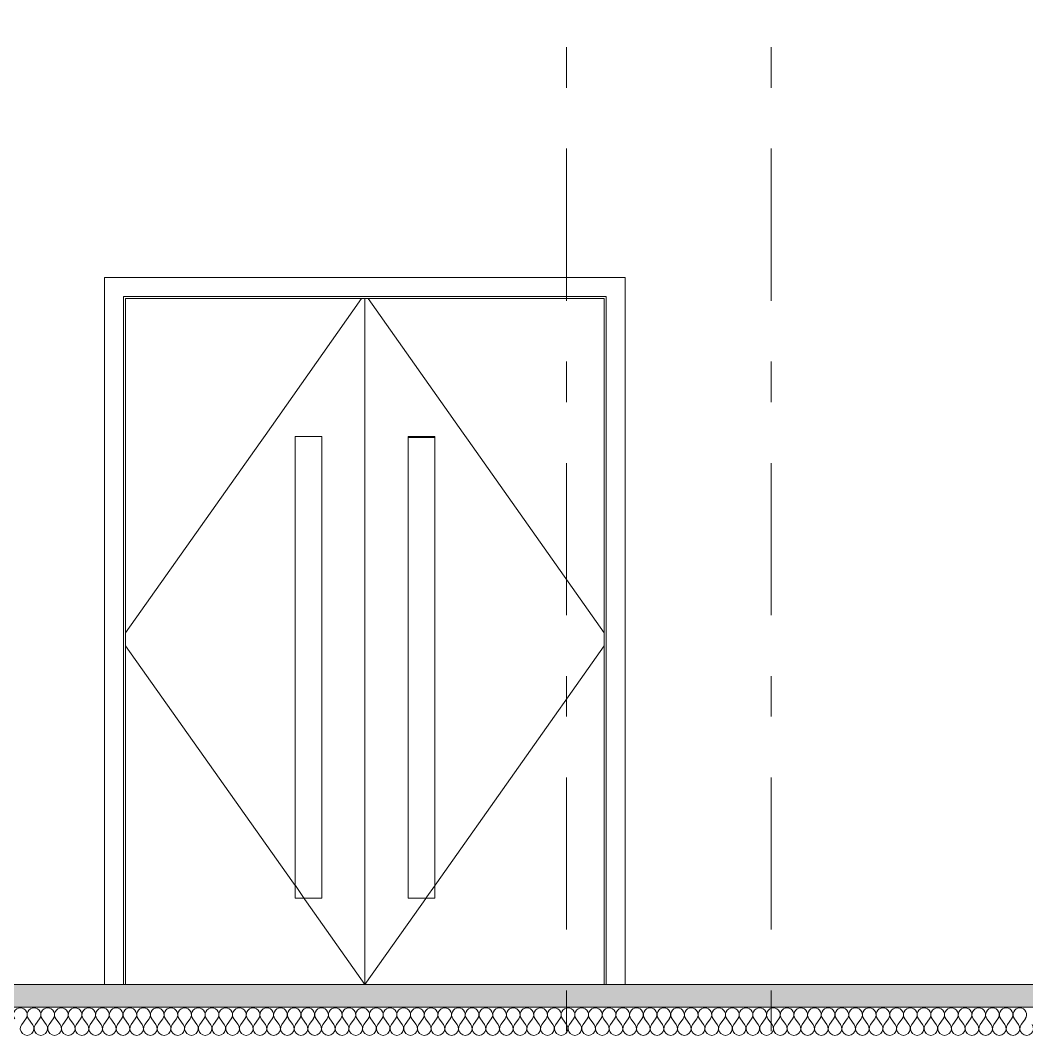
# Model space of a CAD drawing. Header units: millimetres. Extents: x -48147 to 1428745, y -495156 to 18123.
# Drawn here: x 1389621 to 1393121, y -490077 to -486546 of the extents above; entities that cross this region are included whole.
import ezdxf
from ezdxf.enums import TextEntityAlignment as Align

# ---------------------------------------------------------------- set-up
doc = ezdxf.new("R2010")
doc.units = ezdxf.units.MM
doc.header["$MEASUREMENT"] = 0
for name, pattern in [('Dashed', [2822.222233, 1411.111116, -1411.111116]), ('Double Dashed', [1093.611073, 529.166651, -211.666656, 141.111112, -211.666656]), ('Wipeout_Contour', [1000, 0, -1000])]:
    doc.linetypes.add(name, pattern=pattern)
for name, color, linetype, lineweight, true_color in [('0_Pen_No__105', 7, 'Continuous', 15, 0xa6a6a6), ('0_Pen_No__255', 7, 'Continuous', 13, 0xe8e8e8), ('New_A-15-MG_Structural_Grid_Phase_2_Pen_No__222', 7, 'Continuous', 13, 0x65af33), ('New_A-20-M_Floor_Slab_Pen_No__107', 7, 'Continuous', 15, 0xa6a6a6), ('New_A-20-M_Floor_Slab_Pen_No__109', 7, 'Continuous', 15, 0xa6a6a6), ('New_A-20-M_Floor_Slab_Pen_No__162', 7, 'Continuous', 0, 0xe47200), ('New_ArchiCAD Doors_Pen_No__63', 7, 'Continuous', 20, 0x606060)]:
    doc.layers.add(name, color=color, linetype=linetype, lineweight=lineweight, true_color=true_color)
for name, color, linetype in [('New_A-15-MG_Structural_Grid_Phase_2', 7, 'Continuous'), ('New_A-20-M_Floor_Slab', 7, 'Continuous'), ('New_A-25-M_Wall_Int', 7, 'Continuous'), ('New_ArchiCAD Doors', 7, 'Continuous')]:
    doc.layers.add(name, color=color, linetype=linetype)
doc.layers.add('New_A-20-M_Floor_Slab_Pen_No__1', color=7, linetype='Continuous', lineweight=13)
doc.layers.add('New_ArchiCAD Doors_Pen_No__3', color=7, linetype='Continuous', lineweight=18)
doc.styles.add('GENERATED_STYLE_2', font='')
doc.styles.get('GENERATED_STYLE_2').set_extended_font_data('Swis721 BT')

# ---------------------------------------------------------------- blocks, each defined once
blk = doc.blocks.new('Section Elem_15_2', base_point=(1341556.5, -489899))
at = {"color": 254, "linetype": 'Wipeout_Contour', "lineweight": 0, "ltscale": 11791561.53890389}
blk.add_wipeout([(1392969, -489899), (1393240.8, -489899), (1393240.8, -478405.8), (1392969, -478405.8), (1392969, -478799), (1393138.2, -478799), (1393138.2, -478819), (1392969, -478819)], dxfattribs=at).dxf.layer = 'New_A-25-M_Wall_Int'
at = {"color": 254, "linetype": 'Wipeout_Contour', "lineweight": 0, "ltscale": 5898627.990565009}
blk.add_wipeout([(1392969, -478819), (1392696, -478819), (1392696, -489899), (1392969, -489899)], dxfattribs=at).dxf.layer = 'New_A-25-M_Wall_Int'
at = {"color": 254, "linetype": 'Wipeout_Contour', "lineweight": 0, "ltscale": 11787846.63057132}
blk.add_wipeout([(1392422.1, -478405.8), (1392422.1, -489899), (1392696, -489899), (1392696, -478819), (1392538.2, -478819), (1392538.2, -478799), (1392696, -478799), (1392696, -478405.8)], dxfattribs=at).dxf.layer = 'New_A-25-M_Wall_Int'
at = {"color": 254, "linetype": 'Wipeout_Contour', "lineweight": 0, "ltscale": 5896290.958447567}
blk.add_wipeout([(1392147.8, -478405.8), (1392147.8, -489899), (1392422.1, -489899), (1392422.1, -478405.8)], dxfattribs=at).dxf.layer = 'New_A-25-M_Wall_Int'
at = {"color": 254, "linetype": 'Wipeout_Contour', "lineweight": 0, "ltscale": 8843521.152166912}
blk.add_wipeout([(1392094.5, -486299), (1392094.5, -489899), (1392147.8, -489899), (1392147.8, -478405.8), (1392094.5, -478405.8), (1392094.5, -482249)], dxfattribs=at).dxf.layer = 'New_A-25-M_Wall_Int'
blk = doc.blocks.new('Section Elem_23_2', base_point=(1341556.5, -489899))
at = {"color": 254, "linetype": 'Wipeout_Contour', "lineweight": 0, "ltscale": 20611475.70616638}
blk.add_wipeout([(1385790.9, -489899), (1386118.5, -489899), (1386118.5, -487441), (1387928.5, -487441), (1387928.5, -489899), (1389914.5, -489899), (1389914.5, -487441), (1391724.5, -487441), (1391724.5, -489899), (1392094.5, -489899), (1392094.5, -486299), (1388914.7, -486299), (1388914.7, -486924), (1385790.9, -486924)], dxfattribs=at).dxf.layer = 'New_A-25-M_Wall_Int'
blk = doc.blocks.new('Section Elem_39_2', base_point=(1341556.5, -489899))
at = {"color": 254, "linetype": 'Wipeout_Contour', "lineweight": 0, "ltscale": 5893412.985065022}
blk.add_wipeout([(1389980.5, -489899), (1389980.5, -487507), (1389914.5, -487441), (1389914.5, -489899)], dxfattribs=at).dxf.layer = 'New_ArchiCAD Doors'
at = {"color": 254, "linetype": 'Wipeout_Contour', "lineweight": 0, "ltscale": 5899994.532477716}
blk.add_wipeout([(1391724.5, -487441), (1391658.5, -487507), (1391658.5, -489899), (1391724.5, -489899)], dxfattribs=at).dxf.layer = 'New_ArchiCAD Doors'
at = {"color": 254, "linetype": 'Wipeout_Contour', "lineweight": 0, "ltscale": 5896565.472058472}
blk.add_wipeout([(1390819.5, -489599), (1390819.5, -487994), (1390669.5, -487994), (1390669.5, -489599)], dxfattribs=at).dxf.layer = 'New_ArchiCAD Doors'
at = {"color": 254, "linetype": 'Wipeout_Contour', "lineweight": 0, "ltscale": 5895095.984331999}
blk.add_wipeout([(1389914.5, -487441), (1389980.5, -487507), (1391658.5, -487507), (1391724.5, -487441)], dxfattribs=at).dxf.layer = 'New_ArchiCAD Doors'
at = {"layer": 'New_ArchiCAD Doors_Pen_No__63', "linetype": 'Continuous'}
for p, q in [((1389914.5, -487441), (1389914.5, -489899)), ((1391724.5, -487441), (1389914.5, -487441)), ((1391724.5, -489899), (1391724.5, -487441))]:
    blk.add_line(p, q, dxfattribs=at)
at = {"color": 254, "linetype": 'Wipeout_Contour', "lineweight": 0, "ltscale": 5893577.186659907}
blk.add_wipeout([(1389987.5, -487514), (1389980.5, -487514), (1389980.5, -489899), (1389987.5, -489899)], dxfattribs=at).dxf.layer = 'New_ArchiCAD Doors'
at = {"color": 254, "linetype": 'Wipeout_Contour', "lineweight": 0, "ltscale": 5899883.215810697}
blk.add_wipeout([(1391651.5, -487514), (1391651.5, -489899), (1391658.5, -489899), (1391658.5, -487514)], dxfattribs=at).dxf.layer = 'New_ArchiCAD Doors'
at = {"color": 254, "linetype": 'Wipeout_Contour', "lineweight": 0, "ltscale": 8842719.046289628}
blk.add_wipeout([(1389980.5, -487507), (1389980.5, -487514), (1389987.5, -487514), (1391651.5, -487514), (1391658.5, -487514), (1391658.5, -487507)], dxfattribs=at).dxf.layer = 'New_ArchiCAD Doors'
at = {"color": 254, "linetype": 'Wipeout_Contour', "lineweight": 0, "ltscale": 5894820.181603992}
blk.add_wipeout([(1390576.5, -487994), (1389987.5, -487994), (1389987.5, -489599), (1390576.5, -489599)], dxfattribs=at).dxf.layer = 'New_ArchiCAD Doors'
at = {"color": 254, "linetype": 'Wipeout_Contour', "lineweight": 0, "ltscale": 5898876.941015196}
blk.add_wipeout([(1391651.5, -487994), (1391062.5, -487994), (1391062.5, -489599), (1391651.5, -489599)], dxfattribs=at).dxf.layer = 'New_ArchiCAD Doors'
at = {"color": 254, "linetype": 'Wipeout_Contour', "lineweight": 0, "ltscale": 8841417.386576975}
blk.add_wipeout([(1389987.5, -487514), (1389987.5, -487994), (1390576.5, -487994), (1390669.5, -487994), (1390819.5, -487994), (1390819.5, -487514)], dxfattribs=at).dxf.layer = 'New_ArchiCAD Doors'
at = {"color": 254, "linetype": 'Wipeout_Contour', "lineweight": 0, "ltscale": 8845127.509632869}
blk.add_wipeout([(1390576.5, -489599), (1389987.5, -489599), (1389987.5, -489899), (1390819.5, -489899), (1390819.5, -489599), (1390669.5, -489599)], dxfattribs=at).dxf.layer = 'New_ArchiCAD Doors'
at = {"layer": 'New_ArchiCAD Doors_Pen_No__63', "linetype": 'Continuous'}
for p, q in [((1389980.5, -489899), (1389980.5, -487507)), ((1389987.5, -489899), (1389987.5, -487514))]:
    blk.add_line(p, q, dxfattribs=at)
at = {"color": 254, "linetype": 'Wipeout_Contour', "lineweight": 0, "ltscale": 5896106.966458177}
blk.add_wipeout([(1390576.5, -489599), (1390669.5, -489599), (1390669.5, -487994), (1390576.5, -487994)], dxfattribs=at).dxf.layer = 'New_ArchiCAD Doors'
at = {"color": 254, "linetype": 'Wipeout_Contour', "lineweight": 0, "ltscale": 5897131.531518025}
blk.add_wipeout([(1390819.5, -489599), (1390969.5, -489599), (1390969.5, -487994), (1390819.5, -487994)], dxfattribs=at).dxf.layer = 'New_ArchiCAD Doors'
at = {"layer": 'New_ArchiCAD Doors_Pen_No__63', "linetype": 'Continuous'}
for p, q in [((1390576.5, -489599), (1390576.5, -487994)), ((1390576.5, -487994), (1390669.5, -487994)), ((1390669.5, -487994), (1390669.5, -489599)), ((1390669.5, -489599), (1390576.5, -489599))]:
    blk.add_line(p, q, dxfattribs=at)
at = {"color": 254, "linetype": 'Wipeout_Contour', "lineweight": 0, "ltscale": 8845300.532977568}
blk.add_wipeout([(1391651.5, -487514), (1390819.5, -487514), (1390819.5, -487994), (1390969.5, -487994), (1391062.5, -487994), (1391651.5, -487994)], dxfattribs=at).dxf.layer = 'New_ArchiCAD Doors'
at = {"color": 254, "linetype": 'Wipeout_Contour', "lineweight": 0, "ltscale": 8849008.979500988}
blk.add_wipeout([(1390819.5, -489599), (1390819.5, -489899), (1391651.5, -489899), (1391651.5, -489599), (1391062.5, -489599), (1390969.5, -489599)], dxfattribs=at).dxf.layer = 'New_ArchiCAD Doors'
at = {"layer": 'New_ArchiCAD Doors_Pen_No__3', "linetype": 'Continuous'}
for p, q in [((1390808.2, -487514), (1389987.5, -488675.8)), ((1390819.5, -489899), (1389987.5, -488721.1))]:
    blk.add_line(p, q, dxfattribs=at)
at = {"layer": 'New_ArchiCAD Doors_Pen_No__63', "linetype": 'Continuous'}
for p, q in [((1389980.5, -487507), (1391658.5, -487507)), ((1389987.5, -487514), (1391651.5, -487514)), ((1390819.5, -487514), (1390819.5, -489899)), ((1391651.5, -487514), (1391651.5, -489899)), ((1391658.5, -487507), (1391658.5, -489899))]:
    blk.add_line(p, q, dxfattribs=at)
at = {"color": 254, "linetype": 'Wipeout_Contour', "lineweight": 0, "ltscale": 5897592.028452923}
blk.add_wipeout([(1390969.5, -489599), (1391062.5, -489599), (1391062.5, -487997), (1390969.5, -487997)], dxfattribs=at).dxf.layer = 'New_ArchiCAD Doors'
at = {"layer": 'New_ArchiCAD Doors_Pen_No__3', "linetype": 'Continuous'}
blk.add_line((1390819.5, -489899), (1391651.5, -488721.1), dxfattribs=at)
at = {"layer": 'New_ArchiCAD Doors_Pen_No__63', "linetype": 'Continuous'}
blk.add_line((1390969.5, -489599), (1391062.5, -489599), dxfattribs=at)
at = {"color": 254, "linetype": 'Wipeout_Contour', "lineweight": 0, "ltscale": 5896527.840905978}
blk.add_wipeout([(1390969.5, -487997), (1391062.5, -487997), (1391062.5, -487994), (1390969.5, -487994)], dxfattribs=at).dxf.layer = 'New_ArchiCAD Doors'
at = {"layer": 'New_ArchiCAD Doors_Pen_No__3', "linetype": 'Continuous'}
blk.add_line((1390830.8, -487514), (1391651.5, -488675.8), dxfattribs=at)
at = {"layer": 'New_ArchiCAD Doors_Pen_No__63', "linetype": 'Continuous'}
for p, q in [((1390969.5, -487994), (1390969.5, -489599)), ((1391062.5, -487994), (1390969.5, -487994)), ((1391062.5, -487997), (1390969.5, -487997)), ((1391062.5, -489599), (1391062.5, -487994))]:
    blk.add_line(p, q, dxfattribs=at)
blk = doc.blocks.new('*X327', base_point=(1341556.5, -489899))
at = {"layer": 'New_A-20-M_Floor_Slab_Pen_No__107', "linetype": 'Continuous'}
for p, q in [((1389625.9, -490038), (1389640.2, -490018.9)), ((1389664, -490038), (1389649.7, -490018.9)), ((1389673.5, -490038), (1389687.8, -490018.9)), ((1389711.6, -490038), (1389697.3, -490018.9)), ((1389721.1, -490038), (1389735.4, -490018.9)), ((1389759.2, -490038), (1389744.9, -490018.9)), ((1389768.7, -490038), (1389783, -490018.9)), ((1389806.8, -490038), (1389792.5, -490018.9)), ((1389816.4, -490038), (1389830.6, -490018.9)), ((1389854.4, -490038), (1389840.2, -490018.9)), ((1389864, -490038), (1389878.3, -490018.9)), ((1389902.1, -490038), (1389887.8, -490018.9)), ((1389911.6, -490038), (1389925.9, -490018.9)), ((1389949.7, -490038), (1389935.4, -490018.9)), ((1389959.2, -490038), (1389973.5, -490018.9)), ((1389997.3, -490038), (1389983, -490018.9)), ((1390006.8, -490038), (1390021.1, -490018.9)), ((1390044.9, -490038), (1390030.6, -490018.9)), ((1390054.4, -490038), (1390068.7, -490018.9)), ((1390092.5, -490038), (1390078.3, -490018.9)), ((1390102.1, -490038), (1390116.4, -490018.9)), ((1390140.2, -490038), (1390125.9, -490018.9)), ((1390149.7, -490038), (1390164, -490018.9)), ((1390187.8, -490038), (1390173.5, -490018.9)), ((1390197.3, -490038), (1390211.6, -490018.9)), ((1390235.4, -490038), (1390221.1, -490018.9)), ((1390244.9, -490038), (1390259.2, -490018.9)), ((1390283, -490038), (1390268.7, -490018.9)), ((1390292.5, -490038), (1390306.8, -490018.9)), ((1390330.6, -490038), (1390316.4, -490018.9)), ((1390340.2, -490038), (1390354.4, -490018.9)), ((1390378.3, -490038), (1390364, -490018.9)), ((1390387.8, -490038), (1390402.1, -490018.9)), ((1390425.9, -490038), (1390411.6, -490018.9)), ((1390435.4, -490038), (1390449.7, -490018.9)), ((1390473.5, -490038), (1390459.2, -490018.9)), ((1390483, -490038), (1390497.3, -490018.9)), ((1390521.1, -490038), (1390506.8, -490018.9)), ((1390530.6, -490038), (1390544.9, -490018.9)), ((1390568.7, -490038), (1390554.4, -490018.9)), ((1390578.3, -490038), (1390592.5, -490018.9)), ((1390616.4, -490038), (1390602.1, -490018.9)), ((1390625.9, -490038), (1390640.2, -490018.9)), ((1390664, -490038), (1390649.7, -490018.9)), ((1390673.5, -490038), (1390687.8, -490018.9)), ((1390711.6, -490038), (1390697.3, -490018.9)), ((1390721.1, -490038), (1390735.4, -490018.9)), ((1390759.2, -490038), (1390744.9, -490018.9)), ((1390768.7, -490038), (1390783, -490018.9)), ((1390806.8, -490038), (1390792.5, -490018.9)), ((1390816.4, -490038), (1390830.6, -490018.9)), ((1390854.4, -490038), (1390840.2, -490018.9)), ((1390864, -490038), (1390878.3, -490018.9)), ((1390902.1, -490038), (1390887.8, -490018.9)), ((1390911.6, -490038), (1390925.9, -490018.9)), ((1390949.7, -490038), (1390935.4, -490018.9)), ((1390959.2, -490038), (1390973.5, -490018.9)), ((1390997.3, -490038), (1390983, -490018.9)), ((1391006.8, -490038), (1391021.1, -490018.9)), ((1391044.9, -490038), (1391030.6, -490018.9)), ((1391054.4, -490038), (1391068.7, -490018.9)), ((1391092.5, -490038), (1391078.3, -490018.9)), ((1391102.1, -490038), (1391116.4, -490018.9)), ((1391140.2, -490038), (1391125.9, -490018.9)), ((1391149.7, -490038), (1391164, -490018.9)), ((1391187.8, -490038), (1391173.5, -490018.9)), ((1391197.3, -490038), (1391211.6, -490018.9)), ((1391235.4, -490038), (1391221.1, -490018.9)), ((1391244.9, -490038), (1391259.2, -490018.9)), ((1391283, -490038), (1391268.7, -490018.9)), ((1391292.5, -490038), (1391306.8, -490018.9)), ((1391330.6, -490038), (1391316.4, -490018.9)), ((1391340.2, -490038), (1391354.4, -490018.9)), ((1391378.3, -490038), (1391364, -490018.9)), ((1391387.8, -490038), (1391402.1, -490018.9)), ((1391425.9, -490038), (1391411.6, -490018.9)), ((1391435.4, -490038), (1391449.7, -490018.9)), ((1391473.5, -490038), (1391459.2, -490018.9)), ((1391483, -490038), (1391497.3, -490018.9)), ((1391521.1, -490038), (1391506.8, -490018.9)), ((1391530.6, -490038), (1391544.9, -490018.9)), ((1391568.7, -490038), (1391554.4, -490018.9)), ((1391578.3, -490038), (1391592.5, -490018.9)), ((1391616.4, -490038), (1391602.1, -490018.9)), ((1391625.9, -490038), (1391640.2, -490018.9)), ((1391664, -490038), (1391649.7, -490018.9)), ((1391673.5, -490038), (1391687.8, -490018.9)), ((1391711.6, -490038), (1391697.3, -490018.9)), ((1391721.1, -490038), (1391735.4, -490018.9)), ((1391759.2, -490038), (1391744.9, -490018.9)), ((1391768.7, -490038), (1391783, -490018.9)), ((1391806.8, -490038), (1391792.5, -490018.9)), ((1391816.4, -490038), (1391830.6, -490018.9)), ((1391854.4, -490038), (1391840.2, -490018.9)), ((1391864, -490038), (1391878.3, -490018.9)), ((1391902.1, -490038), (1391887.8, -490018.9)), ((1391911.6, -490038), (1391925.9, -490018.9)), ((1391949.7, -490038), (1391935.4, -490018.9)), ((1391959.2, -490038), (1391973.5, -490018.9)), ((1391997.3, -490038), (1391983, -490018.9)), ((1392006.8, -490038), (1392021.1, -490018.9)), ((1392044.9, -490038), (1392030.6, -490018.9)), ((1392054.4, -490038), (1392068.7, -490018.9)), ((1392092.5, -490038), (1392078.3, -490018.9)), ((1392102.1, -490038), (1392116.4, -490018.9)), ((1392140.2, -490038), (1392125.9, -490018.9)), ((1392149.7, -490038), (1392164, -490018.9)), ((1392187.8, -490038), (1392173.5, -490018.9)), ((1392197.3, -490038), (1392211.6, -490018.9)), ((1392235.4, -490038), (1392221.1, -490018.9)), ((1392244.9, -490038), (1392259.2, -490018.9)), ((1392283, -490038), (1392268.7, -490018.9)), ((1392292.5, -490038), (1392306.8, -490018.9)), ((1392330.6, -490038), (1392316.4, -490018.9)), ((1392340.2, -490038), (1392354.4, -490018.9)), ((1392378.3, -490038), (1392364, -490018.9)), ((1392387.8, -490038), (1392402.1, -490018.9)), ((1392425.9, -490038), (1392411.6, -490018.9)), ((1392435.4, -490038), (1392449.7, -490018.9)), ((1392473.5, -490038), (1392459.2, -490018.9)), ((1392483, -490038), (1392497.3, -490018.9)), ((1392521.1, -490038), (1392506.8, -490018.9)), ((1392530.6, -490038), (1392544.9, -490018.9)), ((1392568.7, -490038), (1392554.4, -490018.9)), ((1392578.3, -490038), (1392592.5, -490018.9)), ((1392616.4, -490038), (1392602.1, -490018.9)), ((1392625.9, -490038), (1392640.2, -490018.9)), ((1392664, -490038), (1392649.7, -490018.9)), ((1392673.5, -490038), (1392687.8, -490018.9)), ((1392711.6, -490038), (1392697.3, -490018.9)), ((1392721.1, -490038), (1392735.4, -490018.9)), ((1392759.2, -490038), (1392744.9, -490018.9)), ((1392768.7, -490038), (1392783, -490018.9)), ((1392806.8, -490038), (1392792.5, -490018.9)), ((1392816.4, -490038), (1392830.6, -490018.9)), ((1392854.4, -490038), (1392840.2, -490018.9)), ((1392864, -490038), (1392878.3, -490018.9)), ((1392902.1, -490038), (1392887.8, -490018.9)), ((1392911.6, -490038), (1392925.9, -490018.9)), ((1392949.7, -490038), (1392935.4, -490018.9)), ((1392959.2, -490038), (1392973.5, -490018.9)), ((1392997.3, -490038), (1392983, -490018.9)), ((1393006.8, -490038), (1393021.1, -490018.9)), ((1393044.9, -490038), (1393030.6, -490018.9)), ((1393054.4, -490038), (1393068.7, -490018.9)), ((1393092.5, -490038), (1393078.3, -490018.9)), ((1393102.1, -490038), (1393116.4, -490018.9))]:
    blk.add_line(p, q, dxfattribs=at)
for centre, start, end in [((1389621.1, -490004.6), 90, 216.8699), ((1389621.1, -490004.6), 323.1301, 90), ((1389668.7, -490004.6), 90, 216.8699), ((1389668.7, -490004.6), 323.1301, 90), ((1389716.4, -490004.6), 90, 216.8699), ((1389716.4, -490004.6), 323.1301, 90), ((1389764, -490004.6), 90, 216.8699), ((1389764, -490004.6), 323.1301, 90), ((1389811.6, -490004.6), 90, 216.8699), ((1389811.6, -490004.6), 323.1301, 90), ((1389859.2, -490004.6), 90, 216.8699), ((1389859.2, -490004.6), 323.1301, 90), ((1389906.8, -490004.6), 90, 216.8699), ((1389906.8, -490004.6), 323.1301, 90), ((1389954.4, -490004.6), 90, 216.8699), ((1389954.4, -490004.6), 323.1301, 90), ((1390002.1, -490004.6), 90, 216.8699), ((1390002.1, -490004.6), 323.1301, 90), ((1390049.7, -490004.6), 90, 216.8699), ((1390049.7, -490004.6), 323.1301, 90), ((1390097.3, -490004.6), 90, 216.8699), ((1390097.3, -490004.6), 323.1301, 90), ((1390144.9, -490004.6), 90, 216.8699), ((1390144.9, -490004.6), 323.1301, 90), ((1390192.5, -490004.6), 90, 216.8699), ((1390192.5, -490004.6), 323.1301, 90), ((1390240.2, -490004.6), 90, 216.8699), ((1390240.2, -490004.6), 323.1301, 90), ((1390287.8, -490004.6), 90, 216.8699), ((1390287.8, -490004.6), 323.1301, 90), ((1390335.4, -490004.6), 90, 216.8699), ((1390335.4, -490004.6), 323.1301, 90), ((1390383, -490004.6), 90, 216.8699), ((1390383, -490004.6), 323.1301, 90), ((1390430.6, -490004.6), 90, 216.8699), ((1390430.6, -490004.6), 323.1301, 90), ((1390478.3, -490004.6), 90, 216.8699), ((1390478.3, -490004.6), 323.1301, 90), ((1390525.9, -490004.6), 90, 216.8699), ((1390525.9, -490004.6), 323.1301, 90), ((1390573.5, -490004.6), 90, 216.8699), ((1390573.5, -490004.6), 323.1301, 90), ((1390621.1, -490004.6), 90, 216.8699), ((1390621.1, -490004.6), 323.1301, 90), ((1390668.7, -490004.6), 90, 216.8699), ((1390668.7, -490004.6), 323.1301, 90), ((1390716.4, -490004.6), 90, 216.8699), ((1390716.4, -490004.6), 323.1301, 90), ((1390764, -490004.6), 90, 216.8699), ((1390764, -490004.6), 323.1301, 90), ((1390811.6, -490004.6), 90, 216.8699), ((1390811.6, -490004.6), 323.1301, 90), ((1390859.2, -490004.6), 90, 216.8699), ((1390859.2, -490004.6), 323.1301, 90), ((1390906.8, -490004.6), 90, 216.8699), ((1390906.8, -490004.6), 323.1301, 90), ((1390954.4, -490004.6), 90, 216.8699), ((1390954.4, -490004.6), 323.1301, 90), ((1391002.1, -490004.6), 90, 216.8699), ((1391002.1, -490004.6), 323.1301, 90), ((1391049.7, -490004.6), 90, 216.8699), ((1391049.7, -490004.6), 323.1301, 90), ((1391097.3, -490004.6), 90, 216.8699), ((1391097.3, -490004.6), 323.1301, 90), ((1391144.9, -490004.6), 90, 216.8699), ((1391144.9, -490004.6), 323.1301, 90), ((1391192.5, -490004.6), 90, 216.8699), ((1391192.5, -490004.6), 323.1301, 90), ((1391240.2, -490004.6), 90, 216.8699), ((1391240.2, -490004.6), 323.1301, 90), ((1391287.8, -490004.6), 90, 216.8699), ((1391287.8, -490004.6), 323.1301, 90), ((1391335.4, -490004.6), 90, 216.8699), ((1391335.4, -490004.6), 323.1301, 90), ((1391383, -490004.6), 90, 216.8699), ((1391383, -490004.6), 323.1301, 90), ((1391430.6, -490004.6), 90, 216.8699), ((1391430.6, -490004.6), 323.1301, 90), ((1391478.3, -490004.6), 90, 216.8699), ((1391478.3, -490004.6), 323.1301, 90), ((1391525.9, -490004.6), 90, 216.8699), ((1391525.9, -490004.6), 323.1301, 90), ((1391573.5, -490004.6), 90, 216.8699), ((1391573.5, -490004.6), 323.1301, 90), ((1391621.1, -490004.6), 90, 216.8699), ((1391621.1, -490004.6), 323.1301, 90), ((1391668.7, -490004.6), 90, 216.8699), ((1391668.7, -490004.6), 323.1301, 90), ((1391716.4, -490004.6), 90, 216.8699), ((1391716.4, -490004.6), 323.1301, 90), ((1391764, -490004.6), 90, 216.8699), ((1391764, -490004.6), 323.1301, 90), ((1391811.6, -490004.6), 90, 216.8699), ((1391811.6, -490004.6), 323.1301, 90), ((1391859.2, -490004.6), 90, 216.8699), ((1391859.2, -490004.6), 323.1301, 90), ((1391906.8, -490004.6), 90, 216.8699), ((1391906.8, -490004.6), 323.1301, 90), ((1391954.4, -490004.6), 90, 216.8699), ((1391954.4, -490004.6), 323.1301, 90), ((1392002.1, -490004.6), 90, 216.8699), ((1392002.1, -490004.6), 323.1301, 90), ((1392049.7, -490004.6), 90, 216.8699), ((1392049.7, -490004.6), 323.1301, 90), ((1392097.3, -490004.6), 90, 216.8699), ((1392097.3, -490004.6), 323.1301, 90), ((1392144.9, -490004.6), 90, 216.8699), ((1392144.9, -490004.6), 323.1301, 90), ((1392192.5, -490004.6), 90, 216.8699), ((1392192.5, -490004.6), 323.1301, 90), ((1392240.2, -490004.6), 90, 216.8699), ((1392240.2, -490004.6), 323.1301, 90), ((1392287.8, -490004.6), 90, 216.8699), ((1392287.8, -490004.6), 323.1301, 90), ((1392335.4, -490004.6), 90, 216.8699), ((1392335.4, -490004.6), 323.1301, 90), ((1392383, -490004.6), 90, 216.8699), ((1392383, -490004.6), 323.1301, 90), ((1392430.6, -490004.6), 90, 216.8699), ((1392430.6, -490004.6), 323.1301, 90), ((1392478.3, -490004.6), 90, 216.8699), ((1392478.3, -490004.6), 323.1301, 90), ((1392525.9, -490004.6), 90, 216.8699), ((1392525.9, -490004.6), 323.1301, 90), ((1392573.5, -490004.6), 90, 216.8699), ((1392573.5, -490004.6), 323.1301, 90), ((1392621.1, -490004.6), 90, 216.8699), ((1392621.1, -490004.6), 323.1301, 90), ((1392668.7, -490004.6), 90, 216.8699), ((1392668.7, -490004.6), 323.1301, 90), ((1392716.4, -490004.6), 90, 216.8699), ((1392716.4, -490004.6), 323.1301, 90), ((1392764, -490004.6), 90, 216.8699), ((1392764, -490004.6), 323.1301, 90), ((1392811.6, -490004.6), 90, 216.8699), ((1392811.6, -490004.6), 323.1301, 90), ((1392859.2, -490004.6), 90, 216.8699), ((1392859.2, -490004.6), 323.1301, 90), ((1392906.8, -490004.6), 90, 216.8699), ((1392906.8, -490004.6), 323.1301, 90), ((1392954.4, -490004.6), 90, 216.8699), ((1392954.4, -490004.6), 323.1301, 90), ((1393002.1, -490004.6), 90, 216.8699), ((1393002.1, -490004.6), 323.1301, 90), ((1393049.7, -490004.6), 90, 216.8699), ((1393049.7, -490004.6), 323.1301, 90), ((1393097.3, -490004.6), 90, 216.8699), ((1393097.3, -490004.6), 323.1301, 90), ((1389644.9, -490052.3), 143.1301, 36.8699), ((1389692.5, -490052.3), 143.1301, 36.8699), ((1389740.2, -490052.3), 143.1301, 36.8699), ((1389787.8, -490052.3), 143.1301, 36.8699), ((1389835.4, -490052.3), 143.1301, 36.8699), ((1389883, -490052.3), 143.1301, 36.8699), ((1389930.6, -490052.3), 143.1301, 36.8699), ((1389978.3, -490052.3), 143.1301, 36.8699), ((1390025.9, -490052.3), 143.1301, 36.8699), ((1390073.5, -490052.3), 143.1301, 36.8699), ((1390121.1, -490052.3), 143.1301, 36.8699), ((1390168.7, -490052.3), 143.1301, 36.8699), ((1390216.4, -490052.3), 143.1301, 36.8699), ((1390264, -490052.3), 143.1301, 36.8699), ((1390311.6, -490052.3), 143.1301, 36.8699), ((1390359.2, -490052.3), 143.1301, 36.8699), ((1390406.8, -490052.3), 143.1301, 36.8699), ((1390454.4, -490052.3), 143.1301, 36.8699), ((1390502.1, -490052.3), 143.1301, 36.8699), ((1390549.7, -490052.3), 143.1301, 36.8699), ((1390597.3, -490052.3), 143.1301, 36.8699), ((1390644.9, -490052.3), 143.1301, 36.8699), ((1390692.5, -490052.3), 143.1301, 36.8699), ((1390740.2, -490052.3), 143.1301, 36.8699), ((1390787.8, -490052.3), 143.1301, 36.8699), ((1390835.4, -490052.3), 143.1301, 36.8699), ((1390883, -490052.3), 143.1301, 36.8699), ((1390930.6, -490052.3), 143.1301, 36.8699), ((1390978.3, -490052.3), 143.1301, 36.8699), ((1391025.9, -490052.3), 143.1301, 36.8699), ((1391073.5, -490052.3), 143.1301, 36.8699), ((1391121.1, -490052.3), 143.1301, 36.8699), ((1391168.7, -490052.3), 143.1301, 36.8699), ((1391216.4, -490052.3), 143.1301, 36.8699), ((1391264, -490052.3), 143.1301, 36.8699), ((1391311.6, -490052.3), 143.1301, 36.8699), ((1391359.2, -490052.3), 143.1301, 36.8699), ((1391406.8, -490052.3), 143.1301, 36.8699), ((1391454.4, -490052.3), 143.1301, 36.8699), ((1391502.1, -490052.3), 143.1301, 36.8699), ((1391549.7, -490052.3), 143.1301, 36.8699), ((1391597.3, -490052.3), 143.1301, 36.8699), ((1391644.9, -490052.3), 143.1301, 36.8699), ((1391692.5, -490052.3), 143.1301, 36.8699), ((1391740.2, -490052.3), 143.1301, 36.8699), ((1391787.8, -490052.3), 143.1301, 36.8699), ((1391835.4, -490052.3), 143.1301, 36.8699), ((1391883, -490052.3), 143.1301, 36.8699), ((1391930.6, -490052.3), 143.1301, 36.8699), ((1391978.3, -490052.3), 143.1301, 36.8699), ((1392025.9, -490052.3), 143.1301, 36.8699), ((1392073.5, -490052.3), 143.1301, 36.8699), ((1392121.1, -490052.3), 143.1301, 36.8699), ((1392168.7, -490052.3), 143.1301, 36.8699), ((1392216.4, -490052.3), 143.1301, 36.8699), ((1392264, -490052.3), 143.1301, 36.8699), ((1392311.6, -490052.3), 143.1301, 36.8699), ((1392359.2, -490052.3), 143.1301, 36.8699), ((1392406.8, -490052.3), 143.1301, 36.8699), ((1392454.4, -490052.3), 143.1301, 36.8699), ((1392502.1, -490052.3), 143.1301, 36.8699), ((1392549.7, -490052.3), 143.1301, 36.8699), ((1392597.3, -490052.3), 143.1301, 36.8699), ((1392644.9, -490052.3), 143.1301, 36.8699), ((1392692.5, -490052.3), 143.1301, 36.8699), ((1392740.2, -490052.3), 143.1301, 36.8699), ((1392787.8, -490052.3), 143.1301, 36.8699), ((1392835.4, -490052.3), 143.1301, 36.8699), ((1392883, -490052.3), 143.1301, 36.8699), ((1392930.6, -490052.3), 143.1301, 36.8699), ((1392978.3, -490052.3), 143.1301, 36.8699), ((1393025.9, -490052.3), 143.1301, 36.8699), ((1393073.5, -490052.3), 143.1301, 36.8699), ((1393121.1, -490052.3), 143.1301, 36.8699)]:
    blk.add_arc(centre, 23.8, start, end, dxfattribs=at)
blk = doc.blocks.new('Section Elem_296_2', base_point=(1341556.5, -489899))
at = {"color": 254, "linetype": 'Wipeout_Contour', "lineweight": 0, "ltscale": 5894500.686146604}
blk.add_wipeout([(1404999, -489899), (1374573.5, -489899), (1374573.5, -489978), (1404999, -489978)], dxfattribs=at).dxf.layer = 'New_A-20-M_Floor_Slab'
at = {"layer": 'New_A-20-M_Floor_Slab_Pen_No__109', "linetype": 'Continuous'}
h = blk.add_hatch(dxfattribs=at)
h.set_pattern_fill('Lightweight_Concrete_0002', color=256, style=0, pattern_type=2)
h.set_pattern_definition([(0, (1341556.5, -489898.95), (0, 779.423), [48.75, -401.25]), (0, (1341781.5, -489509.24), (0, 779.423), [48.75, -401.25]), (60, (1341556.5, -489898.95), (-675, 389.711), [48.75, -401.25]), (60, (1342006.5, -489898.95), (-675, 389.711), [48.75, -401.25]), (120, (1341605.3, -489898.95), (675, 389.711), [48.75, -401.25]), (120, (1342055.3, -489898.95), (675, 389.711), [48.75, -401.25]), (0, (1341556.51, -489823.95), (0, 150), [0, -150, 0, -225]), (45, (1341631.51, -489823.95), (-106.066, 106.066), [0, -112.5, 0, -187.5])])
h.paths.add_polyline_path([(1404999, -489899), (1374573.5, -489899), (1374573.5, -489978), (1404999, -489978)])
at = {"layer": 'New_A-20-M_Floor_Slab_Pen_No__162', "linetype": 'Continuous'}
blk.add_hatch(color=256, dxfattribs=at).paths.add_polyline_path([(1374573.5, -489978), (1374573.5, -489978.5), (1404999, -489978.5), (1404999, -489978)])
at = {"layer": 'New_A-20-M_Floor_Slab_Pen_No__1', "linetype": 'Continuous'}
blk.add_line((1399546.2, -489899), (1374573.5, -489899), dxfattribs=at)
at = {"color": 254, "linetype": 'Wipeout_Contour', "lineweight": 0, "ltscale": 5894620.398170539}
blk.add_wipeout([(1374573.5, -489978.5), (1374573.5, -490078.5), (1404999, -490078.5), (1404999, -489978.5)], dxfattribs=at).dxf.layer = 'New_A-20-M_Floor_Slab'
at = {"layer": 'New_A-20-M_Floor_Slab_Pen_No__1', "linetype": 'Continuous', "flags": 128}
for points in [[(1420320.8, -489978), (1404999, -489978), (1374573.5, -489978)], [(1420320.8, -489978.5), (1404999, -489978.5), (1374573.5, -489978.5)]]:
    blk.add_lwpolyline(points, dxfattribs=at)
at = {"layer": 'New_A-20-M_Floor_Slab'}
blk.add_blockref('*X327', (1341556.5, -489899), dxfattribs=at)
blk = doc.blocks.new('Standard grid marker[5]_2', base_point=(1392232.7, -468494.3))
at = {"layer": 'New_A-15-MG_Structural_Grid_Phase_2_Pen_No__222', "linetype": 'Double Dashed'}
blk.add_line((1392232.7, -469494.3), (1392232.7, -492899), dxfattribs=at)
at = {"layer": 'New_A-15-MG_Structural_Grid_Phase_2_Pen_No__222', "style": 'GENERATED_STYLE_2'}
for tag, p in [('AC_MarkerText_1_0', (1392232.7, -467950.9)), ('AC_MarkerText_1_1', (1392232.7, -494355.6))]:
    blk.add_attdef(tag, text='', height=350, rotation=360, dxfattribs=at).set_placement(p, align=Align.MIDDLE_CENTER)
blk = doc.blocks.new('Standard grid marker[7]_2', base_point=(1391520.8, -468494.3))
at = {"layer": 'New_A-15-MG_Structural_Grid_Phase_2_Pen_No__222', "linetype": 'Double Dashed'}
blk.add_line((1391520.8, -469494.3), (1391520.8, -492899), dxfattribs=at)
at = {"layer": 'New_A-15-MG_Structural_Grid_Phase_2_Pen_No__222', "style": 'GENERATED_STYLE_2'}
for tag, p in [('AC_MarkerText_1_0', (1391520.8, -467950.9)), ('AC_MarkerText_1_1', (1391520.8, -494355.6))]:
    blk.add_attdef(tag, text='', height=350, rotation=360, dxfattribs=at).set_placement(p, align=Align.MIDDLE_CENTER)
blk = doc.blocks.new('S-27 Building Section_STORY_MARKER', base_point=(1341556.5, -489899))
at = {"layer": '0_Pen_No__105', "linetype": 'Dashed', "ltscale": 0.2}
blk.add_line((1357862.3, -489899), (1422610.8, -489899), dxfattribs=at)

msp = doc.modelspace()

# ---------------------------------------------------------------- hatches: boundary and pattern name
at = {"layer": '0_Pen_No__255', "linetype": 'Continuous'}
msp.add_hatch(color=256, dxfattribs=at).paths.add_polyline_path([(1398968, -489899), (1391794.5, -489899), (1391794.5, -478199), (1398968, -478199)])

# ---------------------------------------------------------------- next in the draw order: block references
at = {"layer": 'New_A-25-M_Wall_Int'}
msp.add_blockref('Section Elem_15_2', (1341556.5, -489899), dxfattribs=at)

# ---------------------------------------------------------------- next in the draw order: block references
msp.add_blockref('Section Elem_23_2', (1341556.5, -489899), dxfattribs=at)

# ---------------------------------------------------------------- next in the draw order: block references
at = {"layer": 'New_ArchiCAD Doors'}
msp.add_blockref('Section Elem_39_2', (1341556.5, -489899), dxfattribs=at)

# ---------------------------------------------------------------- next in the draw order: block references
at = {"layer": 'New_A-20-M_Floor_Slab'}
msp.add_blockref('Section Elem_296_2', (1341556.5, -489899), dxfattribs=at)

# ---------------------------------------------------------------- next in the draw order: block references
at = {"layer": 'New_A-15-MG_Structural_Grid_Phase_2', "color": 8, "linetype": 'Continuous', "lineweight": 15}
for name, p in [('Standard grid marker[7]_2', (1391520.8, -468494.3)), ('Standard grid marker[5]_2', (1392232.7, -468494.3))]:
    msp.add_blockref(name, p, dxfattribs=at)

# ---------------------------------------------------------------- next in the draw order: block references
at = {"linetype": 'Continuous', "lineweight": 0}
msp.add_blockref('S-27 Building Section_STORY_MARKER', (1341556.5, -489899), dxfattribs=at)

doc.saveas('drawing.dxf')
